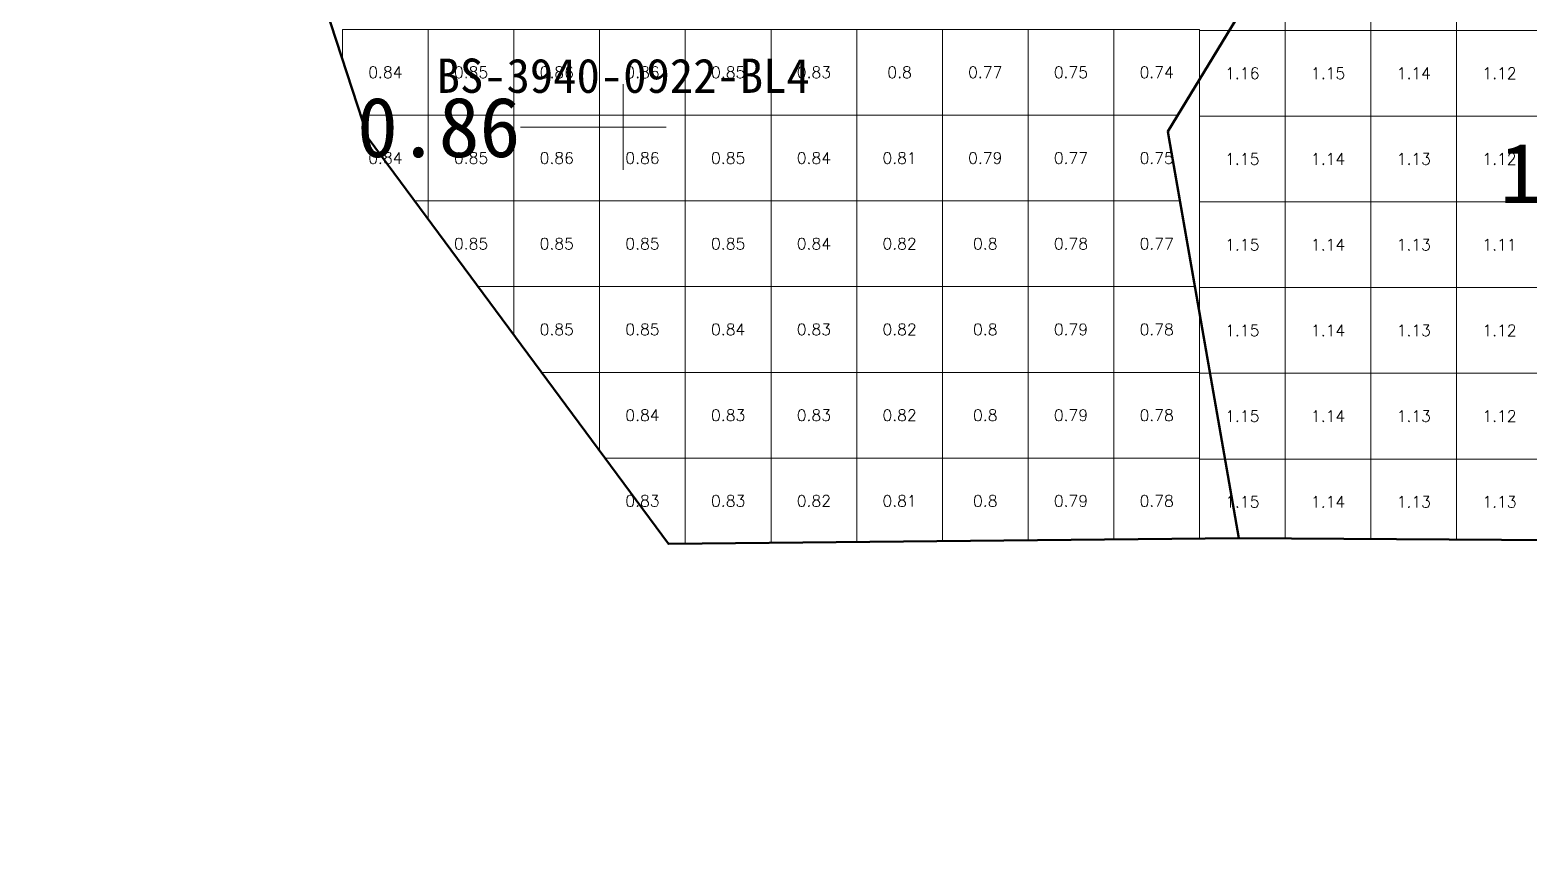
# Model space of a CAD drawing. Header units: inches. Extents: x 469984 to 470107, y 4349588 to 4349650.
# Drawn here: x 470018.34 to 470035.83, y 4349611.63 to 4349621.38 of the extents above; entities that cross this region are included whole.
import ezdxf
from ezdxf import colors
from ezdxf.entities.mleader import LeaderData, LeaderLine
from ezdxf.enums import TextEntityAlignment as Align
from ezdxf.math import Vec2, Vec3

# ---------------------------------------------------------------- set-up
doc = ezdxf.new("R2010")
doc.units = ezdxf.units.IN
doc.header["$MEASUREMENT"] = 0
for name, color, linetype, lineweight in [('0.500-1.000', 7, 'Continuous', 0), ('1.000-1.500', 7, 'Continuous', 0), ('点', 7, 'Continuous', 0), ('爆区方格网', 7, 'Continuous', 0), ('线条', 7, 'Continuous', 0), ('钻孔', 7, 'Continuous', 0)]:
    doc.layers.add(name, color=color, linetype=linetype, lineweight=lineweight)
doc.styles.add('3dmine_textStyle_1', font='txt.shx', dxfattribs={"height": 1, "bigfont": 'gbcbig.shx'})
doc.styles.add('3dmine_textStyle_2', font='', dxfattribs={"height": 1})
doc.styles.get("Standard").update_dxf_attribs({"font": 'arial.ttf'})
doc.styles.get('3dmine_textStyle_2').set_extended_font_data('SimSun-ExtB')

msp = doc.modelspace()

# ---------------------------------------------------------------- hatches: boundary and pattern name
at = {"layer": '钻孔', "linetype": 'Continuous', "lineweight": 0, "true_color": 0x00ffff, "extrusion": (0, 1, 0)}
msp.add_hatch(color=4, dxfattribs=at).paths.add_polyline_path([(-470026.258, 3930.268), (-470025.258, 3930.268), (-470025.258, 3931.268), (-470026.258, 3931.268)], flags=0)

# ---------------------------------------------------------------- linework, layer by layer
at = {"layer": '0.500-1.000', "color": 4, "linetype": 'Continuous', "lineweight": 50, "true_color": 0x00ffff}
msp.add_lwpolyline([(470020.866, 4349638.2), (470025.858, 4349637.643), (470030.11, 4349638.139), (470035.619, 4349637.76), (470035.247, 4349626.162), (470031.612, 4349620.191), (470031.635, 4349620.056), (470032.442, 4349615.446), (470025.785, 4349615.381), (470022.283, 4349620.115), (470019.79, 4349627.752), (470019.693, 4349628.833), (470019.453, 4349631.502), (470019.138, 4349635.186), (470018.982, 4349638.303), (470020.866, 4349638.2)], dxfattribs=at)
at = {"layer": '1.000-1.500', "color": 5, "linetype": 'Continuous', "lineweight": 50, "true_color": 0x0000ff}
msp.add_lwpolyline([(470047.82, 4349628.389), (470045.359, 4349622.031), (470044.457, 4349619.698), (470044.525, 4349615.37), (470039.185, 4349615.403), (470032.442, 4349615.446), (470031.612, 4349620.191), (470035.176, 4349626.046), (470035.247, 4349626.162), (470035.619, 4349637.76), (470040.586, 4349637.559), (470044.567, 4349637.688), (470047.117, 4349638.106), (470047.82, 4349628.389)], dxfattribs=at)
at = {"layer": '点', "color": 138, "linetype": 'Continuous', "lineweight": 0, "true_color": 0x004c4c, "elevation": 3931.268}
for points in [[(470025.258, 4349619.743), (470025.258, 4349620.743)], [(470025.758, 4349620.243), (470024.758, 4349620.243)]]:
    msp.add_lwpolyline(points, dxfattribs=at)
at = {"layer": '爆区方格网', "color": 5, "linetype": 'Continuous', "lineweight": 0, "true_color": 0x0000ff, "elevation": 3932.15}
for points in [[(470033.983, 4349621.371), (470032.983, 4349621.371), (470032.983, 4349622.371), (470033.983, 4349622.371), (470033.983, 4349621.371)], [(470034.983, 4349621.371), (470033.983, 4349621.371), (470033.983, 4349622.371), (470034.983, 4349622.371), (470034.983, 4349621.371)], [(470035.983, 4349621.371), (470034.983, 4349621.371), (470034.983, 4349622.371), (470035.983, 4349622.371), (470035.983, 4349621.371)], [(470031.983, 4349620.802), (470031.983, 4349621.371), (470032.33, 4349621.371), (470031.983, 4349620.802)], [(470032.983, 4349620.371), (470031.983, 4349620.371), (470031.983, 4349620.802), (470032.33, 4349621.371), (470032.983, 4349621.371), (470032.983, 4349620.371)], [(470033.983, 4349620.371), (470032.983, 4349620.371), (470032.983, 4349621.371), (470033.983, 4349621.371), (470033.983, 4349620.371)], [(470034.983, 4349620.371), (470033.983, 4349620.371), (470033.983, 4349621.371), (470034.983, 4349621.371), (470034.983, 4349620.371)], [(470035.983, 4349620.371), (470034.983, 4349620.371), (470034.983, 4349621.371), (470035.983, 4349621.371), (470035.983, 4349620.371)], [(470032.983, 4349619.371), (470031.983, 4349619.371), (470031.983, 4349620.371), (470032.983, 4349620.371), (470032.983, 4349619.371)], [(470033.983, 4349619.371), (470032.983, 4349619.371), (470032.983, 4349620.371), (470033.983, 4349620.371), (470033.983, 4349619.371)], [(470034.983, 4349619.371), (470033.983, 4349619.371), (470033.983, 4349620.371), (470034.983, 4349620.371), (470034.983, 4349619.371)], [(470035.983, 4349619.371), (470034.983, 4349619.371), (470034.983, 4349620.371), (470035.983, 4349620.371), (470035.983, 4349619.371)], [(470032.983, 4349618.371), (470031.983, 4349618.371), (470031.983, 4349619.371), (470032.983, 4349619.371), (470032.983, 4349618.371)], [(470033.983, 4349618.371), (470032.983, 4349618.371), (470032.983, 4349619.371), (470033.983, 4349619.371), (470033.983, 4349618.371)], [(470034.983, 4349618.371), (470033.983, 4349618.371), (470033.983, 4349619.371), (470034.983, 4349619.371), (470034.983, 4349618.371)], [(470035.983, 4349618.371), (470034.983, 4349618.371), (470034.983, 4349619.371), (470035.983, 4349619.371), (470035.983, 4349618.371)], [(470032.983, 4349617.371), (470032.105, 4349617.371), (470031.983, 4349618.067), (470031.983, 4349618.371), (470032.983, 4349618.371), (470032.983, 4349617.371)], [(470033.983, 4349617.371), (470032.983, 4349617.371), (470032.983, 4349618.371), (470033.983, 4349618.371), (470033.983, 4349617.371)], [(470034.983, 4349617.371), (470033.983, 4349617.371), (470033.983, 4349618.371), (470034.983, 4349618.371), (470034.983, 4349617.371)], [(470035.983, 4349617.371), (470034.983, 4349617.371), (470034.983, 4349618.371), (470035.983, 4349618.371), (470035.983, 4349617.371)], [(470032.105, 4349617.371), (470031.983, 4349617.371), (470031.983, 4349618.067), (470032.105, 4349617.371)], [(470032.28, 4349616.371), (470031.983, 4349616.371), (470031.983, 4349617.371), (470032.105, 4349617.371), (470032.28, 4349616.371)], [(470032.983, 4349616.371), (470032.28, 4349616.371), (470032.105, 4349617.371), (470032.983, 4349617.371), (470032.983, 4349616.371)], [(470033.983, 4349616.371), (470032.983, 4349616.371), (470032.983, 4349617.371), (470033.983, 4349617.371), (470033.983, 4349616.371)], [(470034.983, 4349616.371), (470033.983, 4349616.371), (470033.983, 4349617.371), (470034.983, 4349617.371), (470034.983, 4349616.371)], [(470035.983, 4349616.371), (470034.983, 4349616.371), (470034.983, 4349617.371), (470035.983, 4349617.371), (470035.983, 4349616.371)], [(470032.442, 4349615.446), (470031.983, 4349615.442), (470031.983, 4349616.371), (470032.28, 4349616.371), (470032.442, 4349615.446)], [(470032.983, 4349615.443), (470032.442, 4349615.446), (470032.28, 4349616.371), (470032.983, 4349616.371), (470032.983, 4349615.443)], [(470033.983, 4349615.436), (470032.983, 4349615.443), (470032.983, 4349616.371), (470033.983, 4349616.371), (470033.983, 4349615.436)], [(470034.983, 4349615.43), (470033.983, 4349615.436), (470033.983, 4349616.371), (470034.983, 4349616.371), (470034.983, 4349615.43)], [(470035.983, 4349615.424), (470034.983, 4349615.43), (470034.983, 4349616.371), (470035.983, 4349616.371), (470035.983, 4349615.424)]]:
    msp.add_lwpolyline(points, dxfattribs=at)
at = {"layer": '爆区方格网', "color": 4, "linetype": 'Continuous', "lineweight": 0, "true_color": 0x00ffff, "elevation": 3931.268}
for points in [[(470022.983, 4349620.382), (470022.196, 4349620.382), (470021.983, 4349621.034), (470021.983, 4349621.382), (470022.983, 4349621.382), (470022.983, 4349620.382)], [(470023.983, 4349620.382), (470022.983, 4349620.382), (470022.983, 4349621.382), (470023.983, 4349621.382), (470023.983, 4349620.382)], [(470024.983, 4349620.382), (470023.983, 4349620.382), (470023.983, 4349621.382), (470024.983, 4349621.382), (470024.983, 4349620.382)], [(470025.983, 4349620.382), (470024.983, 4349620.382), (470024.983, 4349621.382), (470025.983, 4349621.382), (470025.983, 4349620.382)], [(470026.983, 4349620.382), (470025.983, 4349620.382), (470025.983, 4349621.382), (470026.983, 4349621.382), (470026.983, 4349620.382)], [(470027.983, 4349620.382), (470026.983, 4349620.382), (470026.983, 4349621.382), (470027.983, 4349621.382), (470027.983, 4349620.382)], [(470028.983, 4349620.382), (470027.983, 4349620.382), (470027.983, 4349621.382), (470028.983, 4349621.382), (470028.983, 4349620.382)], [(470029.983, 4349620.382), (470028.983, 4349620.382), (470028.983, 4349621.382), (470029.983, 4349621.382), (470029.983, 4349620.382)], [(470030.983, 4349620.382), (470029.983, 4349620.382), (470029.983, 4349621.382), (470030.983, 4349621.382), (470030.983, 4349620.382)], [(470031.983, 4349621.371), (470031.983, 4349620.802), (470031.728, 4349620.382), (470030.983, 4349620.382), (470030.983, 4349621.382), (470031.983, 4349621.382), (470031.983, 4349621.371)], [(470022.983, 4349619.382), (470022.826, 4349619.382), (470022.283, 4349620.115), (470022.196, 4349620.382), (470022.983, 4349620.382), (470022.983, 4349619.382)], [(470023.983, 4349619.382), (470022.983, 4349619.382), (470022.983, 4349620.382), (470023.983, 4349620.382), (470023.983, 4349619.382)], [(470024.983, 4349619.382), (470023.983, 4349619.382), (470023.983, 4349620.382), (470024.983, 4349620.382), (470024.983, 4349619.382)], [(470025.983, 4349619.382), (470024.983, 4349619.382), (470024.983, 4349620.382), (470025.983, 4349620.382), (470025.983, 4349619.382)], [(470026.983, 4349619.382), (470025.983, 4349619.382), (470025.983, 4349620.382), (470026.983, 4349620.382), (470026.983, 4349619.382)], [(470027.983, 4349619.382), (470026.983, 4349619.382), (470026.983, 4349620.382), (470027.983, 4349620.382), (470027.983, 4349619.382)], [(470028.983, 4349619.382), (470027.983, 4349619.382), (470027.983, 4349620.382), (470028.983, 4349620.382), (470028.983, 4349619.382)], [(470029.983, 4349619.382), (470028.983, 4349619.382), (470028.983, 4349620.382), (470029.983, 4349620.382), (470029.983, 4349619.382)], [(470030.983, 4349619.382), (470029.983, 4349619.382), (470029.983, 4349620.382), (470030.983, 4349620.382), (470030.983, 4349619.382)], [(470031.612, 4349620.191), (470031.635, 4349620.056), (470031.753, 4349619.382), (470030.983, 4349619.382), (470030.983, 4349620.382), (470031.728, 4349620.382), (470031.612, 4349620.191)], [(470023.983, 4349618.382), (470023.565, 4349618.382), (470022.983, 4349619.169), (470022.983, 4349619.382), (470023.983, 4349619.382), (470023.983, 4349618.382)], [(470024.983, 4349618.382), (470023.983, 4349618.382), (470023.983, 4349619.382), (470024.983, 4349619.382), (470024.983, 4349618.382)], [(470025.983, 4349618.382), (470024.983, 4349618.382), (470024.983, 4349619.382), (470025.983, 4349619.382), (470025.983, 4349618.382)], [(470026.983, 4349618.382), (470025.983, 4349618.382), (470025.983, 4349619.382), (470026.983, 4349619.382), (470026.983, 4349618.382)], [(470027.983, 4349618.382), (470026.983, 4349618.382), (470026.983, 4349619.382), (470027.983, 4349619.382), (470027.983, 4349618.382)], [(470028.983, 4349618.382), (470027.983, 4349618.382), (470027.983, 4349619.382), (470028.983, 4349619.382), (470028.983, 4349618.382)], [(470029.983, 4349618.382), (470028.983, 4349618.382), (470028.983, 4349619.382), (470029.983, 4349619.382), (470029.983, 4349618.382)], [(470030.983, 4349618.382), (470029.983, 4349618.382), (470029.983, 4349619.382), (470030.983, 4349619.382), (470030.983, 4349618.382)], [(470031.928, 4349618.382), (470030.983, 4349618.382), (470030.983, 4349619.382), (470031.753, 4349619.382), (470031.928, 4349618.382)], [(470024.983, 4349617.382), (470024.305, 4349617.382), (470023.983, 4349617.817), (470023.983, 4349618.382), (470024.983, 4349618.382), (470024.983, 4349617.382)], [(470025.983, 4349617.382), (470024.983, 4349617.382), (470024.983, 4349618.382), (470025.983, 4349618.382), (470025.983, 4349617.382)], [(470026.983, 4349617.382), (470025.983, 4349617.382), (470025.983, 4349618.382), (470026.983, 4349618.382), (470026.983, 4349617.382)], [(470027.983, 4349617.382), (470026.983, 4349617.382), (470026.983, 4349618.382), (470027.983, 4349618.382), (470027.983, 4349617.382)], [(470028.983, 4349617.382), (470027.983, 4349617.382), (470027.983, 4349618.382), (470028.983, 4349618.382), (470028.983, 4349617.382)], [(470029.983, 4349617.382), (470028.983, 4349617.382), (470028.983, 4349618.382), (470029.983, 4349618.382), (470029.983, 4349617.382)], [(470030.983, 4349617.382), (470029.983, 4349617.382), (470029.983, 4349618.382), (470030.983, 4349618.382), (470030.983, 4349617.382)], [(470031.983, 4349618.067), (470031.983, 4349617.382), (470030.983, 4349617.382), (470030.983, 4349618.382), (470031.928, 4349618.382), (470031.983, 4349618.067)], [(470025.983, 4349616.382), (470025.045, 4349616.382), (470024.983, 4349616.465), (470024.983, 4349617.382), (470025.983, 4349617.382), (470025.983, 4349616.382)], [(470026.983, 4349616.382), (470025.983, 4349616.382), (470025.983, 4349617.382), (470026.983, 4349617.382), (470026.983, 4349616.382)], [(470027.983, 4349616.382), (470026.983, 4349616.382), (470026.983, 4349617.382), (470027.983, 4349617.382), (470027.983, 4349616.382)], [(470028.983, 4349616.382), (470027.983, 4349616.382), (470027.983, 4349617.382), (470028.983, 4349617.382), (470028.983, 4349616.382)], [(470029.983, 4349616.382), (470028.983, 4349616.382), (470028.983, 4349617.382), (470029.983, 4349617.382), (470029.983, 4349616.382)], [(470030.983, 4349616.382), (470029.983, 4349616.382), (470029.983, 4349617.382), (470030.983, 4349617.382), (470030.983, 4349616.382)], [(470031.983, 4349616.382), (470030.983, 4349616.382), (470030.983, 4349617.382), (470031.983, 4349617.382), (470031.983, 4349616.382)], [(470025.983, 4349615.383), (470025.887, 4349615.382), (470025.785, 4349615.382), (470025.045, 4349616.382), (470025.983, 4349616.382), (470025.983, 4349615.383)], [(470026.983, 4349615.393), (470025.983, 4349615.383), (470025.983, 4349616.382), (470026.983, 4349616.382), (470026.983, 4349615.393)], [(470027.983, 4349615.402), (470026.983, 4349615.393), (470026.983, 4349616.382), (470027.983, 4349616.382), (470027.983, 4349615.402)], [(470028.983, 4349615.412), (470027.983, 4349615.402), (470027.983, 4349616.382), (470028.983, 4349616.382), (470028.983, 4349615.412)], [(470029.983, 4349615.422), (470028.983, 4349615.412), (470028.983, 4349616.382), (470029.983, 4349616.382), (470029.983, 4349615.422)], [(470030.983, 4349615.432), (470029.983, 4349615.422), (470029.983, 4349616.382), (470030.983, 4349616.382), (470030.983, 4349615.432)], [(470031.983, 4349616.371), (470031.983, 4349615.442), (470031.983, 4349615.442), (470030.983, 4349615.432), (470030.983, 4349616.382), (470031.983, 4349616.382), (470031.983, 4349616.371)]]:
    msp.add_lwpolyline(points, dxfattribs=at)
at = {"layer": '线条', "color": 138, "linetype": 'Continuous', "lineweight": 0, "true_color": 0x004c4c, "elevation": 3931.268}
msp.add_lwpolyline([(470025.258, 4349620.243), (470025.258, 4349620.243), (470025.258, 4349620.243)], dxfattribs=at)
at = {"layer": '钻孔', "color": 4, "linetype": 'Continuous', "lineweight": 0, "true_color": 0x00ffff}
for elevation in [3931.268, 3930.268]:
    msp.add_lwpolyline([(470025.258, 4349620.243), (470024.058, 4349620.243)], dxfattribs=dict(at, elevation=elevation))

# ---------------------------------------------------------------- texts
at = {"color": 4, "linetype": 'Continuous', "lineweight": 0, "true_color": 0x00ffff, "style": '3dmine_textStyle_1'}
for s, p in [('0.84', (470022.483, 4349620.882, 3931.268)), ('0.85', (470023.483, 4349620.882, 3931.268)), ('0.86', (470024.483, 4349620.882, 3931.268)), ('0.86', (470025.483, 4349620.882, 3931.268)), ('0.85', (470026.483, 4349620.882, 3931.268)), ('0.83', (470027.483, 4349620.882, 3931.268)), ('0.8', (470028.483, 4349620.882, 3931.268)), ('0.77', (470029.483, 4349620.882, 3931.268)), ('0.75', (470030.483, 4349620.882, 3931.268)), ('0.74', (470031.483, 4349620.882, 3931.268)), ('0.84', (470022.483, 4349619.882, 3931.268)), ('0.85', (470023.483, 4349619.882, 3931.268)), ('0.86', (470024.483, 4349619.882, 3931.268)), ('0.86', (470025.483, 4349619.882, 3931.268)), ('0.85', (470026.483, 4349619.882, 3931.268)), ('0.84', (470027.483, 4349619.882, 3931.268)), ('0.81', (470028.483, 4349619.882, 3931.268)), ('0.79', (470029.483, 4349619.882, 3931.268)), ('0.77', (470030.483, 4349619.882, 3931.268)), ('0.75', (470031.483, 4349619.882, 3931.268)), ('0.85', (470023.483, 4349618.882, 3931.268)), ('0.85', (470024.483, 4349618.882, 3931.268)), ('0.85', (470025.483, 4349618.882, 3931.268)), ('0.85', (470026.483, 4349618.882, 3931.268)), ('0.84', (470027.483, 4349618.882, 3931.268)), ('0.82', (470028.483, 4349618.882, 3931.268)), ('0.8', (470029.483, 4349618.882, 3931.268)), ('0.78', (470030.483, 4349618.882, 3931.268)), ('0.77', (470031.483, 4349618.882, 3931.268)), ('0.85', (470024.483, 4349617.882, 3931.268)), ('0.85', (470025.483, 4349617.882, 3931.268)), ('0.84', (470026.483, 4349617.882, 3931.268)), ('0.83', (470027.483, 4349617.882, 3931.268)), ('0.82', (470028.483, 4349617.882, 3931.268)), ('0.8', (470029.483, 4349617.882, 3931.268)), ('0.79', (470030.483, 4349617.882, 3931.268)), ('0.78', (470031.483, 4349617.882, 3931.268)), ('0.84', (470025.483, 4349616.882, 3931.268)), ('0.83', (470026.483, 4349616.882, 3931.268)), ('0.83', (470027.483, 4349616.882, 3931.268)), ('0.82', (470028.483, 4349616.882, 3931.268)), ('0.8', (470029.483, 4349616.882, 3931.268)), ('0.79', (470030.483, 4349616.882, 3931.268)), ('0.78', (470031.483, 4349616.882, 3931.268)), ('0.83', (470025.483, 4349615.882, 3931.268)), ('0.83', (470026.483, 4349615.882, 3931.268)), ('0.82', (470027.483, 4349615.882, 3931.268)), ('0.81', (470028.483, 4349615.882, 3931.268)), ('0.8', (470029.483, 4349615.882, 3931.268)), ('0.79', (470030.483, 4349615.882, 3931.268)), ('0.78', (470031.483, 4349615.882, 3931.268))]:
    msp.add_text(s, height=0.1333, dxfattribs=at).set_placement(p, align=Align.MIDDLE_CENTER)
at = {"color": 5, "linetype": 'Continuous', "lineweight": 0, "true_color": 0x0000ff, "style": '3dmine_textStyle_1'}
for s, p in [('1.16', (470032.483, 4349620.871, 3932.15)), ('1.15', (470033.483, 4349620.871, 3932.15)), ('1.14', (470034.483, 4349620.871, 3932.15)), ('1.12', (470035.483, 4349620.871, 3932.15)), ('1.15', (470032.483, 4349619.871, 3932.15)), ('1.14', (470033.483, 4349619.871, 3932.15)), ('1.13', (470034.483, 4349619.871, 3932.15)), ('1.12', (470035.483, 4349619.871, 3932.15)), ('1.15', (470032.483, 4349618.871, 3932.15)), ('1.14', (470033.483, 4349618.871, 3932.15)), ('1.13', (470034.483, 4349618.871, 3932.15)), ('1.11', (470035.483, 4349618.871, 3932.15)), ('1.15', (470032.483, 4349617.871, 3932.15)), ('1.14', (470033.483, 4349617.871, 3932.15)), ('1.13', (470034.483, 4349617.871, 3932.15)), ('1.12', (470035.483, 4349617.871, 3932.15)), ('1.15', (470032.483, 4349616.871, 3932.15)), ('1.14', (470033.483, 4349616.871, 3932.15)), ('1.13', (470034.483, 4349616.871, 3932.15)), ('1.12', (470035.483, 4349616.871, 3932.15)), ('1.15', (470032.483, 4349615.871, 3932.15)), ('1.14', (470033.483, 4349615.871, 3932.15)), ('1.13', (470034.483, 4349615.871, 3932.15)), ('1.13', (470035.483, 4349615.871, 3932.15))]:
    msp.add_text(s, height=0.1333, dxfattribs=at).set_placement(p, align=Align.MIDDLE_CENTER)
at = {"layer": '钻孔', "color": 138, "linetype": 'Continuous', "lineweight": 0, "true_color": 0x004c4c, "style": '3dmine_textStyle_2'}
msp.add_text('BS-3940-0922-BL4', height=0.4, dxfattribs=at).set_placement((470025.258, 4349620.643, 3931.268), align=Align.CENTER)
at = {"layer": '钻孔', "color": 4, "linetype": 'Continuous', "lineweight": 0, "true_color": 0x00ffff, "style": '3dmine_textStyle_2'}
msp.add_text('0.86', height=0.7, dxfattribs=at).set_placement((470024.058, 4349620.243, 3930.768), align=Align.MIDDLE_RIGHT)
at = {"layer": '钻孔', "color": 5, "linetype": 'Continuous', "lineweight": 0, "true_color": 0x0000ff, "style": '3dmine_textStyle_2'}
msp.add_text('1.09', height=0.7, dxfattribs=at).set_placement((470037.396, 4349619.708, 3931.15), align=Align.MIDDLE_RIGHT)

# ---------------------------------------------------------------- leaders
ml = msp.add_multileader_mtext('Standard')
ml.set_content('1{\\f宋体|b0|i0|c134|p2;号矿块}', color=256)
ml.set_leader_properties()
ml.build(insert=Vec2(0, 0))
ml.multileader.update_dxf_attribs({"dogleg_length": 0.36, "arrow_head_size": 0.18})
ctx = ml.context
ctx.base_point, ctx.char_height, ctx.arrow_head_size, ctx.landing_gap_size, ctx.plane_origin = Vec3(470033.848, 4349590.053, 3932.296), 2.5, 0.18, 0.09, Vec3(470055.113, 4349629.149, 3932.296)
notes = []
notes.append((ctx, [(0, (1, 1, 0), (470046.537, 4349590.053, 3932.296), (-1, 0), 0.36, [(0, [(470055.113, 4349629.149, 3932.296)], 256, [])])]))
ctx.mtext.insert, ctx.mtext.flow_direction = Vec3(470033.938, 4349591.485, 3932.296), 5
ml = msp.add_multileader_mtext('Standard')
ml.set_content('2{\\f宋体|b0|i0|c134|p2;号矿块}', color=256)
ml.set_leader_properties()
ml.build(insert=Vec2(0, 0))
ml.multileader.update_dxf_attribs({"dogleg_length": 0.36, "arrow_head_size": 0.18})
ctx = ml.context
ctx.base_point, ctx.char_height, ctx.arrow_head_size, ctx.landing_gap_size, ctx.plane_origin = Vec3(470018.246, 4349595.61, 3932.15), 2.5, 0.18, 0.09, Vec3(470038.983, 4349620.871, 3932.15)
notes.append((ctx, [(0, (1, 1, 0), (470031.213, 4349595.61, 3932.15), (-1, 0), 0.36, [(0, [(470038.983, 4349620.871, 3932.15)], 256, [])])]))
ctx.mtext.insert, ctx.mtext.flow_direction = Vec3(470018.336, 4349597.042, 3932.15), 5
for ctx, leaders in notes:
    for number, flags, end, landing, length, lines in leaders:
        leader = LeaderData()
        leader.index, (leader.has_last_leader_line, leader.has_dogleg_vector, leader.attachment_direction) = number, flags
        leader.last_leader_point, leader.dogleg_vector, leader.dogleg_length = Vec3(end), Vec3(landing), length
        for number, points, colour, breaks in lines:
            line = LeaderLine()
            line.index, line.vertices, line.color, line.breaks = number, Vec3.list(points), colors.encode_raw_color(colour), breaks
            leader.lines.append(line)
        ctx.leaders.append(leader)

doc.saveas('drawing.dxf')
